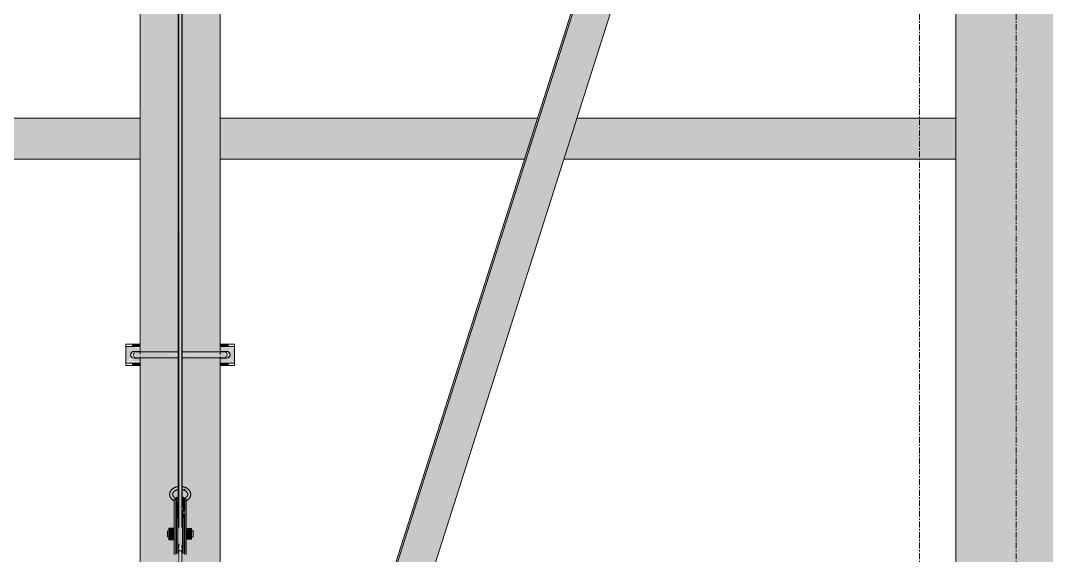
# Model space of a CAD drawing. Header units: inches. Extents: x 21380 to 98133, y -290 to 853.
# Drawn here: x 25608.9 to 25693.9, y 208.4 to 252.6 of the extents above; entities that cross this region are included whole.
import ezdxf

# ---------------------------------------------------------------- set-up
doc = ezdxf.new("R2010")
doc.units = ezdxf.units.IN
doc.header["$MEASUREMENT"] = 0
doc.linetypes.add('Grid Line 1_2_', pattern=[0.875, 0.5, -0.125, 0.125, -0.125])
for name, color, linetype, lineweight in [('Q-SPCQ', 91, 'Continuous', 9), ('S-BEAM', 12, 'Continuous', 9), ('S-GRID', 1, 'Continuous', 9)]:
    doc.layers.add(name, color=color, linetype=linetype, lineweight=lineweight)

# ---------------------------------------------------------------- blocks, each defined once
blk = doc.blocks.new('Basketball_Backstop-Performance_Sports_Systems-3103-Ceiling_Hung - 27_-0_ to 27_-11 7_8_-706978-Building Section - East_West looking North')
at = {"layer": 'Q-SPCQ'}
h = blk.add_hatch(color=256, dxfattribs=at)
h.paths.add_polyline_path([(25621.532, 157.563), (25622.044, 157.563), (25622.044, 160.188), (25618.958, 160.188), (25618.974, 157.563), (25621.317, 157.563)], flags=0)
h.paths.add_polyline_path([(25622.294, 157.563), (25625.39, 157.563), (25625.374, 160.188), (25622.294, 160.188), (25622.294, 159.438)], flags=0)
h.paths.add_polyline_path([(25621.981, 208.884), (25622.044, 209.069), (25621.981, 209.069)], flags=0)
h.paths.add_polyline_path([(25619.305, 164.313), (25622.044, 164.32), (25621.981, 208.559), (25621.856, 208.559), (25621.794, 208.574), (25621.669, 208.574), (25621.669, 209.695), (25621.231, 209.695), (25621.231, 209.942), (25621.106, 210.006), (25621.106, 210.425), (25621.231, 210.425), (25621.317, 210.671), (25621.669, 210.705), (25621.669, 211.694), (25621.794, 211.694), (25621.794, 211.919), (25621.669, 211.919), (25621.669, 213.056), (25621.981, 213.056), (25622.013, 224.759), (25620.454, 224.755), (25618.861, 224.751), (25618.894, 164.313), (25619.071, 164.313)], flags=0)
h.paths.add_polyline_path([(25622.648, 164.313), (25625.486, 164.32), (25625.448, 224.797), (25624.418, 224.75), (25622.325, 224.75), (25622.356, 213.056), (25622.669, 213.056), (25622.648, 211.919), (25622.544, 211.919), (25622.544, 211.694), (25622.669, 211.694), (25622.669, 210.621), (25623.106, 210.621), (25623.106, 210.425), (25623.231, 210.36), (25623.231, 209.942), (25623.106, 209.942), (25623.031, 209.746), (25622.669, 209.746), (25622.648, 208.574), (25622.544, 208.574), (25622.481, 208.559), (25622.356, 208.559), (25622.424, 164.313)], flags=0)
h.paths.add_polyline_path([(25622.481, 210.425), (25622.544, 210.426), (25622.481, 210.474)], flags=0)
h.paths.add_polyline_path([(25621.806, 210.425), (25621.856, 210.425), (25621.794, 210.425)], flags=0)
h.paths.add_polyline_path([(25621.981, 210.933), (25622.013, 210.944), (25621.981, 210.944)], flags=0)
h.paths.add_polyline_path([(25622.611, 213.766), (25622.39, 213.831), (25622.579, 213.933)], flags=0)
h.paths.add_polyline_path([(25621.981, 277.451), (25622.013, 277.636), (25621.981, 277.636)], flags=0)
h.paths.add_polyline_path([(25619.801, 225.187), (25620.285, 225.239), (25622.013, 225.25), (25621.981, 277.126), (25621.856, 277.141), (25621.794, 277.141), (25621.669, 277.141), (25621.669, 278.262), (25621.231, 278.262), (25621.231, 278.509), (25621.106, 278.573), (25621.106, 278.991), (25621.231, 279.062), (25621.317, 279.238), (25621.669, 279.238), (25621.669, 280.45), (25621.231, 280.45), (25621.231, 280.696), (25621.106, 280.761), (25621.106, 281.179), (25621.231, 281.179), (25621.231, 281.375), (25618.861, 281.375), (25618.936, 225.245), (25619.721, 225.195)], flags=0)
h.paths.add_polyline_path([(25623.656, 225.189), (25623.83, 225.245), (25625.486, 225.249), (25625.486, 281.375), (25623.106, 281.375), (25623.106, 281.179), (25623.231, 281.114), (25623.231, 280.696), (25623.106, 280.685), (25623.026, 280.432), (25622.669, 280.432), (25622.669, 279.187), (25623.106, 279.187), (25623.106, 278.991), (25623.231, 278.927), (25623.231, 278.509), (25623.106, 278.509), (25623.031, 278.312), (25622.669, 278.312), (25622.648, 277.141), (25622.544, 277.141), (25622.481, 277.126), (25622.356, 277.126), (25622.325, 225.242), (25623.559, 225.192)], flags=0)
h.paths.add_polyline_path([(25621.262, 225.2), (25620.869, 225.231), (25621.045, 225.202)], flags=0)
h.paths.add_polyline_path([(25621.794, 278.991), (25621.856, 279.062), (25621.794, 279.062)], flags=0)
h.paths.add_polyline_path([(25622.481, 278.991), (25622.544, 279.062), (25622.481, 279.041)], flags=0)
h.paths.add_polyline_path([(25621.981, 279.5), (25622.018, 279.579), (25621.981, 279.511)], flags=0)
h = blk.add_hatch(color=256, dxfattribs=at)
h.paths.add_polyline_path([(25625.39, 157.563), (25627.273, 157.563), (25628.11, 160.188), (25625.39, 160.188), (25625.39, 159.438)], flags=0)
h.paths.add_polyline_path([(25626.288, 164.313), (25629.428, 164.32), (25666.612, 280.918), (25665.189, 281.375), (25663.62, 281.375), (25626.29, 164.32)], flags=0)
for points in [[(25626.154, 164.313), (25626.29, 164.32), (25663.62, 281.375), (25663.487, 281.375), (25626.156, 164.32)], [(25618.261, 225.687), (25618.861, 225.687), (25618.861, 225.875), (25618.174, 225.875), (25618.174, 225.687)], [(25626.174, 225.687), (25626.174, 225.875), (25625.486, 225.875), (25625.486, 225.687)], [(25618.261, 224.125), (25618.861, 224.125), (25618.861, 224.312), (25618.174, 224.312), (25618.174, 224.125)], [(25626.174, 224.125), (25626.174, 224.312), (25625.486, 224.312), (25625.486, 224.125)], [(25621.794, 211.919), (25621.794, 213.056), (25621.669, 213.056), (25621.669, 211.919)], [(25621.981, 213.056), (25622.013, 213.128), (25621.981, 213.147)], [(25622.669, 211.919), (25622.648, 213.056), (25622.544, 213.056), (25622.544, 211.919), (25622.648, 211.919)], [(25621.794, 208.574), (25621.794, 211.694), (25621.669, 211.694), (25621.669, 208.574)], [(25621.856, 211.509), (25621.981, 211.509), (25621.981, 211.807), (25621.856, 211.807)], [(25621.981, 208.559), (25621.981, 211.509), (25621.856, 211.509), (25621.856, 208.559)], [(25622.481, 211.509), (25622.481, 211.807), (25622.356, 211.807), (25622.356, 211.509)], [(25622.481, 208.559), (25622.481, 211.509), (25622.356, 211.509), (25622.356, 208.559)], [(25622.648, 208.574), (25622.669, 208.574), (25622.648, 211.694), (25622.544, 211.694), (25622.544, 208.574)], [(25621.669, 210.314), (25621.669, 210.671), (25621.231, 210.671), (25621.231, 210.314), (25621.551, 210.314)], [(25622.013, 210.936), (25622.044, 210.944), (25622.013, 210.944)], [(25621.669, 209.826), (25621.669, 210.314), (25621.231, 210.314), (25621.231, 209.826), (25621.551, 209.826)], [(25621.231, 209.695), (25621.669, 209.695), (25621.669, 209.826), (25621.231, 209.826)], [(25623.106, 210.183), (25623.106, 210.621), (25622.669, 210.554), (25622.669, 210.183)], [(25622.669, 209.746), (25623.106, 209.746), (25623.106, 210.183), (25622.669, 210.183), (25622.669, 210.095)], [(25623.231, 210.36), (25623.231, 210.425), (25623.106, 210.36)], [(25622.169, 145.856), (25622.277, 145.965), (25622.294, 146.074), (25622.231, 208.891), (25622.169, 208.884), (25622.169, 149.672)]]:
    blk.add_hatch(color=256, dxfattribs=at).paths.add_polyline_path(points, flags=0)
h = blk.add_hatch(color=256, dxfattribs=at)
h.paths.add_polyline_path([(25622.169, 210.929), (25622.081, 279.574), (25622.044, 279.489), (25622.109, 210.944), (25622.168, 210.929)], flags=0)
h.paths.add_polyline_path([(25622.044, 279.643), (25622.169, 279.951), (25622.087, 280.013), (25622.044, 279.749)], flags=0)
h = blk.add_hatch(color=256, dxfattribs=at)
h.paths.add_polyline_path([(25622.169, 210.929), (25622.294, 210.944), (25622.231, 279.596), (25622.169, 279.649), (25622.169, 213.147)], flags=0)
h.paths.add_polyline_path([(25622.294, 279.643), (25622.231, 280.288), (25622.169, 280.254), (25622.257, 279.735), (25622.294, 279.643)], flags=0)
h = blk.add_hatch(color=256, dxfattribs=at)
h.paths.add_polyline_path([(25618.257, 225.562), (25618.861, 225.647), (25618.861, 225.687), (25617.674, 225.625), (25617.674, 225.562), (25618.19, 225.562)], flags=0)
h.paths.add_polyline_path([(25625.58, 225.562), (25626.674, 225.625), (25626.674, 225.687), (25625.486, 225.625), (25625.507, 225.562)], flags=0)
h = blk.add_hatch(color=256, dxfattribs=at)
h.paths.add_polyline_path([(25617.674, 224.437), (25618.861, 224.482), (25618.84, 224.728), (25618.261, 224.584)], flags=0)
h.paths.add_polyline_path([(25617.674, 224.437), (25618.768, 224.719), (25618.261, 224.689)], flags=0)
h.paths.add_polyline_path([(25617.674, 224.437), (25618.19, 224.756), (25618.059, 224.927), (25618.087, 225.141), (25618.257, 225.272), (25617.674, 225.562)], flags=0)
h.paths.add_polyline_path([(25626.674, 225.562), (25625.486, 225.562), (25625.507, 225.272)], flags=0)
h.paths.add_polyline_path([(25626.674, 224.437), (25626.674, 225.562), (25626.158, 225.244), (25626.289, 225.073), (25626.261, 224.859), (25626.09, 224.728)], flags=0)
h.paths.add_polyline_path([(25626.674, 224.437), (25626.018, 224.719), (25625.58, 224.719)], flags=0)
h.paths.add_polyline_path([(25625.486, 224.437), (25626.674, 224.437), (25625.486, 224.728)], flags=0)
h.paths.add_polyline_path([(25617.674, 225.562), (25618.33, 225.281), (25618.488, 225.353), (25618.261, 225.411)], flags=0)
h.paths.add_polyline_path([(25618.861, 225.263), (25618.861, 225.562), (25617.674, 225.562), (25618.84, 225.272)], flags=0)
h.paths.add_polyline_path([(25625.58, 225.281), (25626.018, 225.281), (25626.674, 225.562)], flags=0)
h = blk.add_hatch(color=256, dxfattribs=at)
h.paths.add_polyline_path([(25625.99, 224.608), (25625.979, 224.616), (25625.704, 224.679)], flags=0)
h.paths.add_polyline_path([(25626.117, 224.676), (25626.217, 224.962), (25626.015, 224.875), (25626.09, 224.688)], flags=0)
h.paths.add_polyline_path([(25618.231, 224.676), (25618.315, 224.728), (25618.257, 224.907), (25618.087, 224.926), (25618.213, 224.706)], flags=0)
h.paths.add_polyline_path([(25618.784, 224.714), (25618.84, 224.805), (25618.782, 224.728)], flags=0)
h.paths.add_polyline_path([(25626.299, 225.002), (25626.189, 225.199), (25626.09, 225.312), (25626.032, 225.272), (25626.09, 225.093), (25626.289, 225.006)], flags=0)
h.paths.add_polyline_path([(25618.049, 225.002), (25618.332, 225.125), (25618.231, 225.324), (25618.05, 225.012)], flags=0)
h.paths.add_polyline_path([(25618.636, 225.315), (25618.644, 225.321), (25618.488, 225.353)], flags=0)
h = blk.add_hatch(color=256, dxfattribs=at)
h.paths.add_polyline_path([(25625.815, 225), (25625.963, 225), (25625.821, 225.231), (25624.853, 225.234), (25622.325, 225.242), (25622.325, 225), (25625.582, 225)], flags=0)
h.paths.add_polyline_path([(25619.721, 225), (25622.013, 225.035), (25622.013, 225.249), (25618.424, 225.217), (25618.385, 225), (25619.205, 225)], flags=0)
h = blk.add_hatch(color=256, dxfattribs=at)
h.paths.add_polyline_path([(25626.174, 224.312), (25626.674, 224.375), (25626.674, 224.437), (25625.486, 224.372), (25625.486, 224.312)], flags=0)
h.paths.add_polyline_path([(25618.174, 224.312), (25618.861, 224.379), (25618.861, 224.437), (25617.674, 224.375), (25617.674, 224.312)], flags=0)
h = blk.add_hatch(color=256, dxfattribs=at)
h.paths.add_polyline_path([(25624.364, 224.75), (25625.814, 224.77), (25625.963, 225), (25622.325, 224.965), (25622.325, 224.751), (25623.323, 224.76)], flags=0)
h.paths.add_polyline_path([(25619.984, 224.75), (25622.013, 224.798), (25622.013, 225), (25618.385, 225), (25618.534, 224.77), (25618.745, 224.817), (25619.937, 224.75)], flags=0)
h.paths.add_polyline_path([(25623.323, 224.76), (25623.059, 224.797), (25623.81, 224.793)], flags=0)
h = blk.add_hatch(color=256, dxfattribs=at)
h.paths.add_polyline_path([(25622.611, 213.766), (25622.579, 213.933), (25622.39, 213.831)], flags=0)
h.paths.add_polyline_path([(25621.948, 213.831), (25622.013, 213.85), (25622.013, 213.965)], flags=0)
h = blk.add_hatch(color=256, dxfattribs=at)
h.paths.add_polyline_path([(25621.834, 212.083), (25622.013, 212.083), (25621.927, 213.056), (25621.794, 213.056), (25621.794, 212.083)], flags=0)
h.paths.add_polyline_path([(25622.544, 212.083), (25622.544, 213.056), (25622.324, 213.056), (25622.411, 212.083), (25622.503, 212.083)], flags=0)
h = blk.add_hatch(color=256, dxfattribs=at)
h.paths.add_polyline_path([(25621.981, 211.641), (25622.013, 211.641), (25621.926, 212.083), (25621.794, 212.061), (25621.856, 211.807), (25621.981, 211.807)], flags=0)
h.paths.add_polyline_path([(25622.325, 211.641), (25622.356, 211.641), (25622.384, 211.807), (25622.481, 211.807), (25622.411, 212.083), (25622.325, 212.083), (25622.325, 211.807)], flags=0)
h = blk.add_hatch(color=256, dxfattribs=at)
h.paths.add_polyline_path([(25622.169, 208.894), (25622.356, 208.884), (25622.258, 209.061)], flags=0)
h.paths.add_polyline_path([(25621.981, 208.884), (25622.169, 208.894), (25622.105, 209.069)], flags=0)
h.paths.add_polyline_path([(25622.258, 209.061), (25622.333, 209.161), (25622.356, 209.246), (25622.277, 210.941), (25621.981, 210.933), (25621.981, 209.433), (25622.079, 209.322), (25622.169, 209.066), (25622.233, 209.062)], flags=0)
h = blk.add_hatch(color=256, dxfattribs=at)
h.paths.add_polyline_path([(25623.231, 209.942), (25623.231, 210.36), (25623.106, 210.305), (25623.106, 209.942)], flags=0)
h.paths.add_polyline_path([(25621.231, 209.942), (25621.231, 210.36), (25621.106, 210.308), (25621.106, 209.942)], flags=0)
h.paths.add_polyline_path([(25622.481, 209.942), (25622.544, 210.006), (25622.481, 209.958)], flags=0)
h = blk.add_hatch(color=256, dxfattribs=at)
h.paths.add_polyline_path([(25622.169, 145.856), (25622.105, 208.891), (25622.044, 208.884), (25622.11, 145.882), (25622.141, 145.862)], flags=0)
h.paths.add_polyline_path([(25622.044, 208.977), (25622.105, 209.069), (25622.044, 209.069)], flags=0)
for p, q in [((25618.861, 281.375), (25618.861, 225.045)), ((25625.486, 224.989), (25625.486, 281.375)), ((25663.487, 281.375), (25626.156, 164.32)), ((25663.62, 281.375), (25626.29, 164.32)), ((25666.612, 280.918), (25629.428, 164.32)), ((25622.044, 279.542), (25622.044, 210.705)), ((25622.294, 210.705), (25622.294, 279.542)), ((25622.013, 277.965), (25622.013, 211.459)), ((25622.325, 210.936), (25622.325, 277.841)), ((25617.674, 225.875), (25617.674, 225.687)), ((25617.674, 225.875), (25617.674, 225.719)), ((25617.674, 225.875), (25618.174, 225.875)), ((25617.674, 225.562), (25617.674, 225.687)), ((25618.174, 225.687), (25617.674, 225.687)), ((25617.674, 224.437), (25617.674, 225.562)), ((25618.186, 225.246), (25618.046, 225.004)), ((25618.174, 225.875), (25618.861, 225.875)), ((25618.861, 225.687), (25618.174, 225.687)), ((25618.33, 225.281), (25618.768, 225.281)), ((25625.486, 225.875), (25626.174, 225.875)), ((25626.174, 225.687), (25625.486, 225.687)), ((25625.58, 225.281), (25626.018, 225.281)), ((25626.302, 225.004), (25626.162, 225.246)), ((25626.174, 225.875), (25626.674, 225.875)), ((25626.674, 225.687), (25626.174, 225.687)), ((25626.674, 225.687), (25626.674, 225.875)), ((25626.674, 225.719), (25626.674, 225.875)), ((25626.674, 225.687), (25626.674, 225.562)), ((25626.674, 225.562), (25626.674, 224.437)), ((25617.674, 224.312), (25617.674, 224.437)), ((25617.674, 224.312), (25617.674, 224.125)), ((25617.674, 224.312), (25618.174, 224.312)), ((25617.674, 224.281), (25617.674, 224.125)), ((25618.046, 224.996), (25618.186, 224.754)), ((25618.174, 224.312), (25618.861, 224.312)), ((25618.768, 224.719), (25618.33, 224.719)), ((25618.861, 224.839), (25618.861, 164.32)), ((25625.486, 164.32), (25625.486, 224.839)), ((25625.486, 224.312), (25626.174, 224.312)), ((25626.018, 224.719), (25625.58, 224.719)), ((25626.162, 224.754), (25626.302, 224.996)), ((25626.174, 224.312), (25626.674, 224.312)), ((25626.674, 224.437), (25626.674, 224.312)), ((25626.674, 224.125), (25626.674, 224.312)), ((25626.674, 224.125), (25626.674, 224.281)), ((25618.174, 224.125), (25617.674, 224.125)), ((25618.861, 224.125), (25618.174, 224.125)), ((25626.174, 224.125), (25625.486, 224.125)), ((25626.674, 224.125), (25626.174, 224.125)), ((25621.669, 211.919), (25621.669, 213.056)), ((25621.669, 213.056), (25621.794, 213.056)), ((25621.794, 213.056), (25621.794, 211.919)), ((25621.794, 213.056), (25622.034, 213.056)), ((25622.278, 213.056), (25622.544, 213.056)), ((25622.544, 211.919), (25622.544, 213.056)), ((25622.544, 213.056), (25622.669, 213.056)), ((25622.669, 213.056), (25622.669, 211.919)), ((25621.669, 208.491), (25621.669, 211.919)), ((25622.034, 212.083), (25621.794, 212.083)), ((25621.794, 211.694), (25621.794, 211.919)), ((25621.794, 211.919), (25621.794, 208.491)), ((25621.981, 212.058), (25621.856, 212.058)), ((25621.856, 211.509), (25621.856, 211.807)), ((25621.856, 208.559), (25621.856, 211.509)), ((25621.981, 211.807), (25621.981, 211.509)), ((25621.981, 211.509), (25621.981, 208.559)), ((25622.544, 212.083), (25622.303, 212.083)), ((25622.481, 212.058), (25622.356, 212.058)), ((25622.356, 211.509), (25622.356, 211.807)), ((25622.356, 208.559), (25622.356, 211.509)), ((25622.481, 211.807), (25622.481, 211.509)), ((25622.481, 211.509), (25622.481, 208.559)), ((25622.544, 211.694), (25622.544, 211.919)), ((25622.544, 208.491), (25622.544, 211.919)), ((25622.669, 211.919), (25622.669, 208.491)), ((25621.231, 210.314), (25621.231, 210.671)), ((25621.231, 210.671), (25621.669, 210.671)), ((25622.013, 211.368), (25622.013, 210.936)), ((25621.669, 210.433), (25621.106, 210.433)), ((25621.106, 210.36), (25621.106, 210.425)), ((25621.106, 209.942), (25621.106, 210.36)), ((25621.106, 209.933), (25621.669, 209.933)), ((25621.231, 209.826), (25621.231, 210.314)), ((25621.231, 210.314), (25621.669, 210.314)), ((25621.231, 209.695), (25621.231, 209.826)), ((25621.669, 209.826), (25621.231, 209.826)), ((25622.669, 210.621), (25623.106, 210.621)), ((25623.231, 210.433), (25622.669, 210.433)), ((25623.106, 210.183), (25622.669, 210.183)), ((25622.669, 209.933), (25623.231, 209.933)), ((25623.106, 210.621), (25623.106, 210.183)), ((25623.106, 210.183), (25623.106, 209.746)), ((25623.231, 210.425), (25623.231, 210.36)), ((25623.231, 210.36), (25623.231, 209.942)), ((25621.231, 209.695), (25621.669, 209.695)), ((25622.044, 209.362), (25622.044, 208.977)), ((25622.294, 208.997), (25622.294, 209.226)), ((25622.669, 209.746), (25623.106, 209.746)), ((25622.044, 208.887), (25622.044, 145.456)), ((25622.294, 145.456), (25622.294, 208.887))]:
    blk.add_line(p, q, dxfattribs=at)
at = {"layer": 'Q-SPCQ', "flags": 128}
for points in [[(25622.039, 225.25), (25621.923, 225.25), (25621.779, 225.25), (25621.635, 225.25), (25621.492, 225.25), (25621.35, 225.25), (25621.21, 225.25), (25621.071, 225.25), (25620.934, 225.25), (25620.798, 225.25), (25620.665, 225.25), (25620.535, 225.25), (25620.407, 225.25), (25620.282, 225.25), (25620.16, 225.25), (25620.041, 225.25), (25619.925, 225.25), (25619.813, 225.25), (25619.705, 225.25), (25619.601, 225.25), (25619.501, 225.25), (25619.405, 225.25), (25619.314, 225.25), (25619.227, 225.25), (25619.145, 225.25), (25619.068, 225.25), (25618.995, 225.25), (25618.928, 225.25), (25618.866, 225.25), (25618.81, 225.25), (25618.758, 225.25), (25618.713, 225.25), (25618.672, 225.25), (25618.638, 225.25), (25618.609, 225.25), (25618.585, 225.25), (25618.568, 225.25), (25618.556, 225.25), (25618.55, 225.25), (25618.549, 225.25)], [(25625.799, 225.25), (25625.796, 225.25), (25625.787, 225.25), (25625.773, 225.25), (25625.753, 225.25), (25625.727, 225.25), (25625.695, 225.25), (25625.658, 225.25), (25625.615, 225.25), (25625.567, 225.25), (25625.513, 225.25), (25625.454, 225.25), (25625.389, 225.25), (25625.32, 225.25), (25625.245, 225.25), (25625.166, 225.25), (25625.082, 225.25), (25624.993, 225.25), (25624.899, 225.25), (25624.801, 225.25), (25624.699, 225.25), (25624.593, 225.25), (25624.484, 225.25), (25624.37, 225.25), (25624.253, 225.25), (25624.133, 225.25), (25624.009, 225.25), (25623.882, 225.25), (25623.753, 225.25), (25623.622, 225.25), (25623.487, 225.25), (25623.351, 225.25), (25623.213, 225.25), (25623.074, 225.25), (25622.932, 225.25), (25622.79, 225.25), (25622.647, 225.25), (25622.503, 225.25), (25622.358, 225.25)], [(25618.549, 224.75), (25618.552, 224.75), (25618.561, 224.75), (25618.575, 224.75), (25618.595, 224.75), (25618.621, 224.75), (25618.653, 224.75), (25618.69, 224.75), (25618.733, 224.75), (25618.781, 224.75), (25618.835, 224.75), (25618.894, 224.75), (25618.959, 224.75), (25619.028, 224.75), (25619.103, 224.75), (25619.182, 224.75), (25619.266, 224.75), (25619.355, 224.75), (25619.449, 224.75), (25619.546, 224.75), (25619.648, 224.75), (25619.754, 224.75), (25619.864, 224.75), (25619.978, 224.75), (25620.095, 224.75), (25620.215, 224.75), (25620.339, 224.75), (25620.465, 224.75), (25620.595, 224.75), (25620.726, 224.75), (25620.86, 224.75), (25620.997, 224.75), (25621.135, 224.75), (25621.274, 224.75), (25621.415, 224.75), (25621.558, 224.75), (25621.701, 224.75), (25621.845, 224.75), (25621.99, 224.75)], [(25622.299, 224.75), (25622.425, 224.75), (25622.569, 224.75), (25622.713, 224.75), (25622.856, 224.75), (25622.998, 224.75), (25623.138, 224.75), (25623.277, 224.75), (25623.414, 224.75), (25623.549, 224.75), (25623.682, 224.75), (25623.813, 224.75), (25623.941, 224.75), (25624.066, 224.75), (25624.188, 224.75), (25624.307, 224.75), (25624.423, 224.75), (25624.535, 224.75), (25624.643, 224.75), (25624.747, 224.75), (25624.847, 224.75), (25624.943, 224.75), (25625.034, 224.75), (25625.121, 224.75), (25625.203, 224.75), (25625.28, 224.75), (25625.352, 224.75), (25625.42, 224.75), (25625.482, 224.75), (25625.538, 224.75), (25625.589, 224.75), (25625.635, 224.75), (25625.676, 224.75), (25625.71, 224.75), (25625.739, 224.75), (25625.763, 224.75), (25625.78, 224.75), (25625.792, 224.75), (25625.798, 224.75), (25625.799, 224.75)], [(25622.011, 214.098), (25621.978, 214.093), (25621.945, 214.087), (25621.913, 214.081), (25621.881, 214.073), (25621.849, 214.064), (25621.818, 214.055), (25621.787, 214.044), (25621.757, 214.033), (25621.728, 214.02), (25621.699, 214.007), (25621.67, 213.993), (25621.643, 213.978), (25621.616, 213.963), (25621.589, 213.946), (25621.564, 213.929), (25621.539, 213.911), (25621.516, 213.892), (25621.493, 213.872), (25621.471, 213.851), (25621.451, 213.83), (25621.431, 213.808), (25621.412, 213.785), (25621.395, 213.762), (25621.379, 213.737), (25621.364, 213.713), (25621.35, 213.687), (25621.338, 213.661), (25621.327, 213.635), (25621.318, 213.608), (25621.31, 213.581), (25621.304, 213.553), (25621.299, 213.525), (25621.296, 213.497), (25621.294, 213.469), (25621.294, 213.453)], [(25623.044, 213.453), (25623.043, 213.482), (25623.041, 213.51), (25623.037, 213.538), (25623.031, 213.566), (25623.024, 213.593), (25623.015, 213.62), (25623.005, 213.647), (25622.994, 213.673), (25622.981, 213.699), (25622.967, 213.724), (25622.951, 213.749), (25622.935, 213.772), (25622.917, 213.796), (25622.898, 213.818), (25622.878, 213.84), (25622.856, 213.861), (25622.834, 213.881), (25622.811, 213.9), (25622.787, 213.919), (25622.762, 213.937), (25622.736, 213.954), (25622.71, 213.97), (25622.682, 213.985), (25622.654, 214), (25622.626, 214.014), (25622.596, 214.026), (25622.566, 214.038), (25622.536, 214.049), (25622.505, 214.059), (25622.474, 214.068), (25622.442, 214.076), (25622.41, 214.084), (25622.377, 214.09), (25622.344, 214.096), (25622.311, 214.1)], [(25621.294, 213.453), (25621.295, 213.425), (25621.297, 213.397), (25621.301, 213.369), (25621.307, 213.341), (25621.314, 213.314), (25621.322, 213.286), (25621.332, 213.26), (25621.344, 213.234), (25621.357, 213.208), (25621.371, 213.183), (25621.386, 213.158), (25621.403, 213.134), (25621.421, 213.111), (25621.44, 213.089), (25621.46, 213.067), (25621.481, 213.046), (25621.503, 213.026), (25621.526, 213.006), (25621.551, 212.988), (25621.575, 212.97), (25621.601, 212.953), (25621.628, 212.937), (25621.655, 212.921)], [(25621.544, 213.453), (25621.544, 213.468), (25621.545, 213.482), (25621.547, 213.496), (25621.55, 213.51), (25621.554, 213.524), (25621.558, 213.539), (25621.564, 213.553), (25621.57, 213.567), (25621.577, 213.582), (25621.585, 213.596), (25621.594, 213.61), (25621.604, 213.624), (25621.615, 213.638), (25621.627, 213.652), (25621.64, 213.666), (25621.653, 213.68), (25621.668, 213.693), (25621.683, 213.706), (25621.7, 213.718), (25621.717, 213.731), (25621.735, 213.743), (25621.754, 213.754), (25621.774, 213.765), (25621.794, 213.776), (25621.815, 213.786), (25621.837, 213.795), (25621.859, 213.804), (25621.883, 213.813), (25621.906, 213.82), (25621.93, 213.827), (25621.955, 213.834), (25621.98, 213.839), (25622.005, 213.844)], [(25621.765, 213.147), (25621.745, 213.158), (25621.727, 213.17), (25621.709, 213.182), (25621.692, 213.194), (25621.676, 213.207), (25621.661, 213.22), (25621.647, 213.234), (25621.634, 213.247), (25621.621, 213.261), (25621.61, 213.275), (25621.6, 213.289), (25621.59, 213.303), (25621.581, 213.318), (25621.574, 213.332), (25621.567, 213.346), (25621.561, 213.361), (25621.556, 213.375), (25621.552, 213.389), (25621.549, 213.403), (25621.546, 213.417), (25621.545, 213.432), (25621.544, 213.446), (25621.544, 213.453)], [(25622.319, 213.847), (25622.344, 213.842), (25622.369, 213.837), (25622.394, 213.831), (25622.419, 213.824), (25622.442, 213.817), (25622.466, 213.809), (25622.489, 213.8), (25622.511, 213.791), (25622.532, 213.781), (25622.553, 213.771), (25622.573, 213.76), (25622.592, 213.749), (25622.611, 213.737), (25622.629, 213.725), (25622.645, 213.713), (25622.661, 213.7), (25622.677, 213.687), (25622.691, 213.673), (25622.704, 213.66), (25622.716, 213.646), (25622.728, 213.632), (25622.738, 213.618), (25622.748, 213.603), (25622.756, 213.589), (25622.764, 213.575), (25622.771, 213.561), (25622.776, 213.546), (25622.781, 213.532), (25622.785, 213.518), (25622.789, 213.504), (25622.791, 213.489), (25622.793, 213.475), (25622.794, 213.461), (25622.794, 213.453)], [(25622.794, 213.453), (25622.793, 213.439), (25622.792, 213.425), (25622.79, 213.411), (25622.787, 213.397), (25622.784, 213.383), (25622.779, 213.368), (25622.774, 213.354), (25622.768, 213.34), (25622.76, 213.325), (25622.752, 213.311), (25622.743, 213.297), (25622.733, 213.283), (25622.723, 213.269), (25622.711, 213.255), (25622.698, 213.241), (25622.684, 213.227), (25622.67, 213.214), (25622.654, 213.201), (25622.638, 213.188), (25622.621, 213.176), (25622.602, 213.164), (25622.584, 213.153), (25622.564, 213.142), (25622.543, 213.131), (25622.522, 213.121), (25622.501, 213.112), (25622.478, 213.103), (25622.455, 213.094), (25622.432, 213.087), (25622.407, 213.08), (25622.383, 213.073), (25622.358, 213.068), (25622.333, 213.063)], [(25622.667, 212.914), (25622.695, 212.928), (25622.722, 212.944), (25622.748, 212.961), (25622.774, 212.978), (25622.798, 212.996), (25622.822, 213.015), (25622.845, 213.035), (25622.866, 213.056), (25622.887, 213.077), (25622.907, 213.099), (25622.925, 213.122), (25622.943, 213.145), (25622.959, 213.169), (25622.974, 213.194), (25622.987, 213.22), (25622.999, 213.246), (25623.01, 213.272), (25623.02, 213.299), (25623.027, 213.326), (25623.034, 213.354), (25623.039, 213.382), (25623.042, 213.41), (25623.044, 213.438), (25623.044, 213.453)], [(25622.019, 213.06), (25621.993, 213.065), (25621.968, 213.07), (25621.943, 213.076), (25621.919, 213.083), (25621.895, 213.09), (25621.872, 213.098), (25621.849, 213.107), (25621.827, 213.116), (25621.805, 213.126), (25621.785, 213.136), (25621.765, 213.147)], [(25621.981, 211.683), (25621.986, 211.676), (25621.991, 211.668), (25621.996, 211.661), (25622.002, 211.655), (25622.008, 211.648), (25622.014, 211.642), (25622.02, 211.636), (25622.027, 211.63), (25622.034, 211.624), (25622.041, 211.619)], [(25622.297, 211.619), (25622.304, 211.624), (25622.311, 211.63), (25622.317, 211.636), (25622.324, 211.642), (25622.33, 211.648), (25622.336, 211.655), (25622.341, 211.662), (25622.347, 211.669), (25622.352, 211.676), (25622.356, 211.683)], [(25622.356, 208.683), (25622.352, 208.69), (25622.346, 208.698), (25622.341, 208.705), (25622.336, 208.711), (25622.33, 208.718), (25622.324, 208.724), (25622.317, 208.73), (25622.311, 208.736), (25622.304, 208.742), (25622.297, 208.747), (25622.289, 208.752), (25622.282, 208.757), (25622.274, 208.761), (25622.266, 208.765), (25622.258, 208.769), (25622.25, 208.772), (25622.242, 208.775), (25622.234, 208.778), (25622.225, 208.781), (25622.217, 208.783), (25622.208, 208.784), (25622.199, 208.786), (25622.191, 208.787), (25622.182, 208.788), (25622.173, 208.788), (25622.164, 208.788), (25622.156, 208.788), (25622.147, 208.787), (25622.138, 208.786), (25622.129, 208.784), (25622.121, 208.783), (25622.112, 208.78), (25622.104, 208.778), (25622.095, 208.775), (25622.087, 208.772), (25622.079, 208.769), (25622.071, 208.765), (25622.063, 208.761), (25622.056, 208.757), (25622.048, 208.752), (25622.041, 208.747), (25622.034, 208.742), (25622.027, 208.736), (25622.02, 208.73), (25622.014, 208.724), (25622.008, 208.718), (25622.002, 208.711), (25621.996, 208.705), (25621.991, 208.698), (25621.986, 208.69), (25621.981, 208.683)]]:
    blk.add_lwpolyline(points, dxfattribs=at)
at = {"layer": 'Q-SPCQ'}
for centre, radius, start, end in [((25618.33, 225), 0.281, 90, 270), ((25618.549, 225), 0.25, 135, 270), ((25618.549, 225), 0.25, 90, 105), ((25618.549, 225), 0.25, 75, 90), ((25618.768, 225), 0.281, 75, 90), ((25625.58, 225), 0.281, 90, 105), ((25625.799, 225), 0.25, 270, 90), ((25626.018, 225), 0.281, 270, 90), ((25618.549, 225), 0.25, 270, 285), ((25618.768, 225), 0.281, 270, 285), ((25625.58, 225), 0.281, 255, 270), ((25625.799, 225), 0.25, 255, 270)]:
    blk.add_arc(centre, radius, start, end, dxfattribs=at)
for start_param, end_param in [(2.094395, 2.879793), (0.261799, 1.047198)]:
    blk.add_ellipse((25622.169, 213.011), major_axis=(0.375, 0), ratio=0.707107, start_param=start_param, end_param=end_param, dxfattribs=at)
blk = doc.blocks.new('columns and girder2 - one-1334686-Building Section - East_West looking North')
at = {"layer": 'S-BEAM'}
h = blk.add_hatch(color=256, dxfattribs=at)
h.paths.add_polyline_path([(25686.39, 1), (25696.39, 1), (25696.39, 154.5), (25686.39, 154.5), (25686.39, 76.433)], flags=0)
h.paths.add_polyline_path([(25686.39, 186.5), (25696.39, 186.5), (25696.39, 330.476), (25686.39, 330.476), (25686.39, 232.677)], flags=0)
blk.add_line((25686.39, 186.5), (25686.39, 330.476), dxfattribs=at)
blk = doc.blocks.new('Girt_Z - 10_D-1223956-Building Section - East_West looking North')
at = {"layer": 'S-BEAM'}
h = blk.add_hatch(color=256, dxfattribs=at)
h.paths.add_polyline_path([(22799.39, 241.188), (23080.89, 241.188), (23080.89, 244.563), (22799.39, 244.563)], flags=0)
h.paths.add_polyline_path([(23521.469, 241.188), (23554.528, 241.188), (23556.988, 244.563), (23483.552, 244.563), (23486.065, 241.188), (23520.691, 241.188)], flags=0)
h.paths.add_polyline_path([(26259.39, 241.188), (26259.39, 244.563), (26256.428, 244.563), (26256.428, 241.188), (26258.704, 241.188)], flags=0)
h.paths.add_polyline_path([(23555.775, 241.188), (23659.89, 241.188), (23659.89, 244.563), (23558.286, 244.563), (23555.774, 241.188)], flags=0)
h.paths.add_polyline_path([(26249.803, 241.188), (26249.803, 244.563), (26244.428, 244.563), (26244.428, 241.188)], flags=0)
h.paths.add_polyline_path([(26237.803, 241.188), (26237.803, 244.563), (26232.428, 244.563), (26232.428, 241.188)], flags=0)
h.paths.add_polyline_path([(26225.803, 241.188), (26225.803, 244.563), (26220.428, 244.563), (26220.428, 241.188), (26223.611, 241.188)], flags=0)
h.paths.add_polyline_path([(26208.428, 241.188), (26213.803, 241.188), (26213.803, 244.563), (26208.428, 244.563)], flags=0)
h.paths.add_polyline_path([(26201.803, 241.188), (26201.803, 244.563), (26019.14, 244.563), (26019.14, 241.188), (26188.518, 241.188)], flags=0)
h.paths.add_polyline_path([(23484.818, 241.188), (23482.253, 244.563), (23380.39, 244.563), (23380.39, 241.188), (23484.772, 241.188)], flags=0)
h.paths.add_polyline_path([(26017.89, 241.188), (26017.89, 244.563), (25999.515, 244.563), (25999.515, 241.188), (26013.055, 241.188)], flags=0)
h.paths.add_polyline_path([(25998.265, 241.188), (25998.265, 244.563), (25985.89, 244.563), (25985.89, 241.188)], flags=0)
h.paths.add_polyline_path([(25975.89, 241.188), (25975.89, 244.563), (25696.39, 244.563), (25696.39, 241.188), (25942.869, 241.188)], flags=0)
h.paths.add_polyline_path([(25666.612, 241.188), (25686.39, 241.188), (25686.39, 244.563), (25655.018, 244.563), (25653.942, 241.188), (25662.127, 241.188)], flags=0)
h.paths.add_polyline_path([(25650.67, 241.188), (25651.747, 244.563), (25625.486, 244.563), (25625.486, 241.188), (25627.034, 241.188)], flags=0)
h.paths.add_polyline_path([(25618.861, 241.188), (25618.861, 244.563), (25592.601, 244.563), (25593.678, 241.188), (25618.261, 241.188)], flags=0)
h.paths.add_polyline_path([(25590.406, 241.188), (25589.33, 244.563), (25406.89, 244.563), (25406.89, 241.188), (25580.582, 241.188)], flags=0)
h.paths.add_polyline_path([(23669.89, 241.188), (23949.39, 241.188), (23949.39, 244.563), (23669.89, 244.563)], flags=0)
h.paths.add_polyline_path([(25396.89, 241.188), (25396.89, 244.563), (25117.39, 244.563), (25117.39, 241.188), (25241.014, 241.188)], flags=0)
h.paths.add_polyline_path([(25107.39, 241.188), (25107.39, 244.563), (24989.451, 244.563), (24988.374, 241.188), (25100.643, 241.188)], flags=0)
h.paths.add_polyline_path([(23959.39, 241.188), (24238.89, 241.188), (24238.89, 244.563), (23959.39, 244.563)], flags=0)
h.paths.add_polyline_path([(23370.39, 241.188), (23370.39, 244.563), (23090.89, 244.563), (23090.89, 241.188), (23275.82, 241.188)], flags=0)
h.paths.add_polyline_path([(24985.103, 241.188), (24986.179, 244.563), (24959.919, 244.563), (24959.919, 241.188), (24960.272, 241.188)], flags=0)
h.paths.add_polyline_path([(24248.89, 241.188), (24528.39, 241.188), (24528.39, 244.563), (24248.89, 244.563)], flags=0)
h.paths.add_polyline_path([(24953.294, 241.188), (24953.294, 244.563), (24927.034, 244.563), (24928.11, 241.188), (24951.499, 241.188)], flags=0)
h.paths.add_polyline_path([(24538.39, 241.188), (24642.801, 241.188), (24640.238, 244.563), (24538.39, 244.563)], flags=0)
h.paths.add_polyline_path([(24924.839, 241.188), (24923.763, 244.563), (24827.89, 244.563), (24827.89, 241.188), (24915.014, 241.188)], flags=0)
h.paths.add_polyline_path([(24644.175, 241.188), (24712.545, 241.188), (24715.004, 244.563), (24641.536, 244.563), (24644.048, 241.188)], flags=0)
h.paths.add_polyline_path([(24817.89, 241.188), (24817.89, 244.563), (24716.302, 244.563), (24713.792, 241.188), (24749.716, 241.188)], flags=0)
for p, q in [((25592.601, 244.563), (25618.861, 244.563)), ((25625.486, 244.563), (25651.747, 244.563)), ((25655.018, 244.563), (25686.39, 244.563)), ((25593.678, 241.188), (25618.861, 241.188)), ((25625.486, 241.188), (25650.67, 241.188)), ((25653.942, 241.188), (25686.39, 241.188))]:
    blk.add_line(p, q, dxfattribs=at)

msp = doc.modelspace()

# ---------------------------------------------------------------- linework, layer by layer
at = {"layer": 'S-GRID', "linetype": 'Grid Line 1_2_'}
for p, q in [((25683.39, -273.161), (25683.39, 671.892)), ((25691.39, -273.161), (25691.39, 671.892)), ((25691.39, -273.161), (25691.39, 671.892))]:
    msp.add_line(p, q, dxfattribs=at)

# ---------------------------------------------------------------- block references
at = {"layer": 'Q-SPCQ'}
msp.add_blockref('Basketball_Backstop-Performance_Sports_Systems-3103-Ceiling_Hung - 27_-0_ to 27_-11 7_8_-706978-Building Section - East_West looking North', (0, 0), dxfattribs=at)
at = {"layer": 'S-BEAM'}
for name in ['columns and girder2 - one-1334686-Building Section - East_West looking North', 'Girt_Z - 10_D-1223956-Building Section - East_West looking North']:
    msp.add_blockref(name, (0, 0), dxfattribs=at)

doc.saveas('drawing.dxf')
